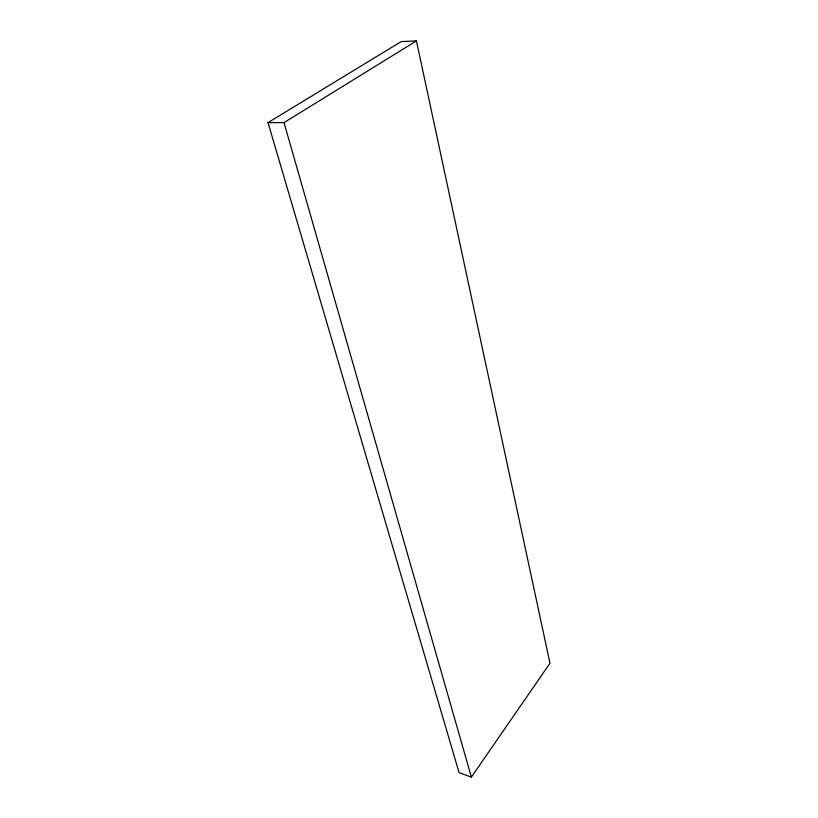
<?xml version="1.0" encoding="UTF-8"?>
<svg xmlns="http://www.w3.org/2000/svg" width="818" height="818" viewBox="0 0 818 818"><rect width="100%" height="100%" fill="white"/><g stroke="black" fill="none" stroke-linecap="round" stroke-linejoin="round"><path stroke-width="1.23" d="M471.383 777.1L549.972 663.255L416.423 40.9L401.168 41.616L268.028 122.618L459.082 772.662L471.383 777.1L284.02 122.618L268.028 122.618M284.02 122.618L416.423 40.9"/></g></svg>
